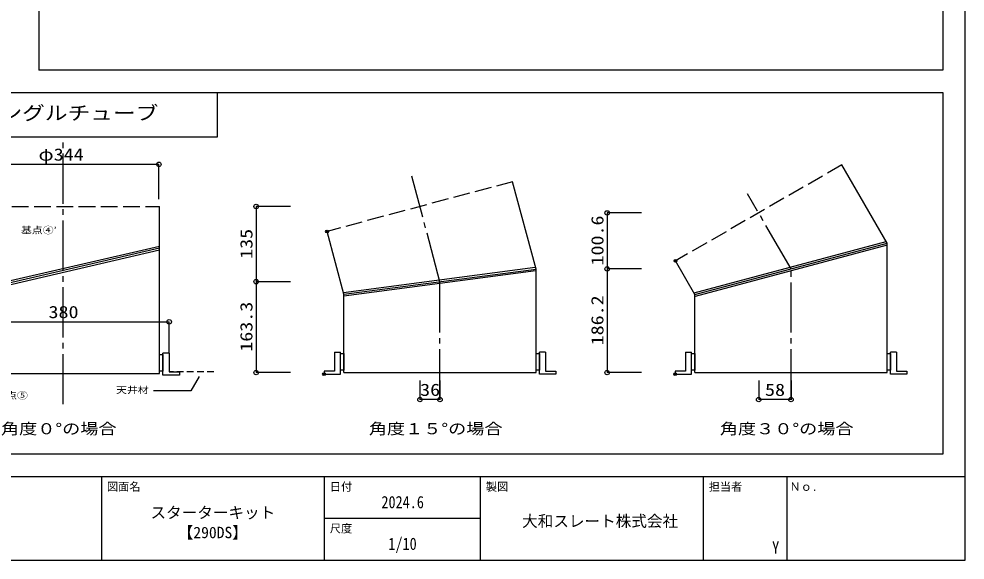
# Model space of a CAD drawing. Units: millimetres at full size, sheet at 1:10, with parts at other scales. Extents: x -2254 to 1746, y -1417 to 1383.
# Drawn here: x 48 to 1746, y -1417 to -445 of the extents above; entities that cross this region are included whole.
import ezdxf
from ezdxf.enums import TextEntityAlignment as Align

# ---------------------------------------------------------------- set-up
doc = ezdxf.new("R2010")
doc.units = ezdxf.units.MM
doc.header["$LTSCALE"] = 10
doc.header["$PDMODE"] = 32
doc.header["$PDSIZE"] = 5
for name, pattern in [('CHAIN2', [12, 9, -1, 1, -1]), ('DASHED1', [1.8, 1.2, -0.6]), ('DASHED3', [4, 3, -1])]:
    doc.linetypes.add(name, pattern=pattern)
for name, color, linetype in [('8-0', 7, 'Continuous'), ('F-7', 7, 'Continuous'), ('F-8', 7, 'Continuous')]:
    doc.layers.add(name, color=color, linetype=linetype)
doc.styles.add('ＭＳ ゴシック', font='')
doc.styles.get('ＭＳ ゴシック').set_extended_font_data('MS Gothic')

msp = doc.modelspace()

# ---------------------------------------------------------------- linework, layer by layer
at = {"layer": '8-0'}
for p, q in [((-2253.7, -1266.93), (1746.3, -1266.93)), ((196.26, -1266.93), (196.26, -1416.93)), ((596.26, -1266.93), (596.26, -1416.93)), ((876.26, -1266.93), (876.26, -1416.93)), ((1276.26, -1266.93), (1276.26, -1416.93)), ((1426.26, -1266.93), (1426.26, -1416.93)), ((596.26, -1341.93), (876.26, -1341.93))]:
    msp.add_line(p, q, dxfattribs=at)
msp.add_lwpolyline([(-2253.7, -1416.93), (1746.3, -1416.93), (1746.3, 1383.07), (-2253.7, 1383.07)], close=True, dxfattribs=at)
at = {"layer": 'F-7', "linetype": 'CHAIN2'}
for p, q in [((127.81, -1136.93), (127.81, -665.93)), ((803.9, -916.92), (753.17, -727.64)), ((1433.9, -894.01), (1355.9, -758.93)), ((1433.9, -1128.21), (1433.9, -894.01)), ((803.9, -1128.21), (803.9, -916.92))]:
    msp.add_line(p, q, dxfattribs=at)
at = {"layer": 'F-7', "linetype": 'DASHED3'}
for p, q in [((1525.09, -707.16), (1226.5, -879.59)), ((934.25, -737.34), (601.21, -826.62)), ((-44.59, -781.93), (300.21, -781.93))]:
    msp.add_line(p, q, dxfattribs=at)
at = {"layer": 'F-7'}
for p, q in [((1606.3, -847.8), (1525.09, -707.16)), ((976.3, -894.21), (934.25, -737.34)), ((601.58, -826.52), (601.21, -826.62)), ((631.5, -939.62), (601.21, -826.62)), ((1259.88, -937.16), (1604.56, -844.78)), ((1261.5, -940.21), (1606.3, -847.8)), ((300.21, -853.47), (-44.88, -933.49)), ((300.21, -856.93), (-44.59, -936.89)), ((300.21, -860.41), (-44.31, -940.3)), ((1606.3, -851.31), (1261.91, -943.61)), ((1226.83, -879.4), (1226.5, -879.59)), ((1261.5, -940.21), (1226.5, -879.59)), ((630.62, -936.34), (974.97, -890.99)), ((631.5, -939.62), (976.3, -894.21)), ((975.85, -897.69), (631.5, -943.04)), ((631.5, -1080.21), (631.5, -939.62)), ((1261.5, -1080.21), (1261.5, -940.21)), ((306.69, -1084.82), (306.69, -1045.33)), ((317.82, -1045.33), (306.69, -1045.33)), ((317.82, -1045.33), (317.82, -1079.13)), ((614.39, -1043.61), (614.39, -1077.42)), ((614.39, -1043.61), (625.52, -1043.61)), ((625.52, -1083.11), (625.52, -1043.61)), ((982.29, -1083.11), (982.29, -1043.61)), ((993.42, -1043.61), (982.29, -1043.61)), ((993.42, -1043.61), (993.42, -1077.42)), ((1244.39, -1043.61), (1244.39, -1077.42)), ((1244.39, -1043.61), (1255.52, -1043.61)), ((1255.52, -1083.11), (1255.52, -1043.61)), ((1612.29, -1083.11), (1612.29, -1043.61)), ((1623.42, -1043.61), (1612.29, -1043.61)), ((1623.42, -1043.61), (1623.42, -1077.42)), ((306.69, -1077.6), (300.21, -1077.6)), ((336.41, -1084.82), (306.69, -1084.82)), ((317.82, -1079.13), (336.41, -1079.13)), ((336.41, -1079.13), (336.41, -1084.82)), ((595.8, -1077.42), (595.8, -1083.11)), ((614.39, -1077.42), (595.8, -1077.42)), ((595.8, -1083.11), (625.52, -1083.11)), ((1012.01, -1083.11), (982.29, -1083.11)), ((993.42, -1077.42), (1012.01, -1077.42)), ((1012.01, -1077.42), (1012.01, -1083.11)), ((1225.8, -1077.42), (1225.8, -1083.11)), ((1244.39, -1077.42), (1225.8, -1077.42)), ((1225.8, -1083.11), (1255.52, -1083.11)), ((1642.01, -1083.11), (1612.29, -1083.11)), ((1623.42, -1077.42), (1642.01, -1077.42)), ((1642.01, -1077.42), (1642.01, -1083.11))]:
    msp.add_line(p, q, dxfattribs=at)
at = {"layer": 'F-7', "linetype": 'DASHED1'}
msp.add_line((397.82, -1079.13), (317.82, -1079.13), dxfattribs=at)
at = {"layer": 'F-7'}
for points in [[(-44.59, -1081.93), (300.21, -1081.93), (300.21, -781.93)], [(1261.5, -1080.21), (1606.3, -1080.21), (1606.3, -847.8)], [(631.5, -1080.21), (976.3, -1080.21), (976.3, -894.21)], [(300.21, -1047.48), (306.69, -1047.48), (306.69, -1077.6)]]:
    msp.add_lwpolyline(points, dxfattribs=at)
for points in [[(625.52, -1045.77), (631.5, -1045.77), (631.5, -1075.89), (625.52, -1075.89)], [(976.3, -1045.77), (982.29, -1045.77), (982.29, -1075.89), (976.3, -1075.89)], [(1255.52, -1045.77), (1261.5, -1045.77), (1261.5, -1075.89), (1255.52, -1075.89)], [(1606.3, -1045.77), (1612.29, -1045.77), (1612.29, -1075.89), (1606.3, -1075.89)]]:
    msp.add_lwpolyline(points, close=True, dxfattribs=at)
for p in [(601.21, -826.62), (1226.5, -879.59), (595.8, -1083.11), (1225.8, -1083.11)]:
    msp.add_point(p, dxfattribs=at)
at = {"layer": 'F-8'}
for p, q in [((83.85, 1343.07), (83.85, -536.93)), ((1706.3, -536.93), (83.85, -536.93)), ((-44.61, -706.17), (299.39, -706.17)), ((299.39, -768.89), (299.39, -705.99)), ((535.45, -781.91), (473.77, -781.91)), ((473.95, -781.91), (473.95, -916.91)), ((1165.45, -793.41), (1103.77, -793.41)), ((1103.95, -793.41), (1103.95, -894.01)), ((1165.39, -894.01), (1103.7, -894.01)), ((1165.39, -894.01), (1103.77, -894.01)), ((1103.88, -894.01), (1103.88, -1080.21)), ((535.39, -916.91), (473.7, -916.91)), ((535.39, -916.91), (473.77, -916.91)), ((473.88, -916.91), (473.88, -1080.21)), ((-62.21, -989), (317.82, -989)), ((317.82, -1045.26), (317.82, -988.82)), ((535.39, -1080.21), (473.7, -1080.21)), ((1165.39, -1080.21), (1103.7, -1080.21)), ((371.95, -1086.93), (356.94, -1112.93)), ((767.9, -1094.36), (767.9, -1128.84)), ((803.9, -1094.36), (803.9, -1128.84)), ((1375.9, -1094.36), (1375.9, -1128.84)), ((1433.9, -1094.36), (1433.9, -1128.84)), ((356.94, -1112.93), (289.96, -1112.93)), ((803.9, -1128.66), (767.9, -1128.66)), ((1433.9, -1128.66), (1375.9, -1128.66))]:
    msp.add_line(p, q, dxfattribs=at)
for points in [[(83.85, 1343.07), (1706.3, 1343.07), (1706.3, -536.93)], [(-245.7, -656.93), (404.3, -656.93), (404.3, -576.93)]]:
    msp.add_lwpolyline(points, dxfattribs=at)
msp.add_lwpolyline([(-245.7, -576.93), (1706.3, -576.93), (1706.3, -1226.93), (-245.7, -1226.93)], close=True, dxfattribs=at)
for centre in [(299.39, -706.17), (473.95, -781.91), (1103.95, -793.41), (1103.88, -894.01), (1103.95, -894.01), (473.88, -916.91), (473.95, -916.91), (317.82, -989), (473.88, -1080.21), (1103.88, -1080.21), (767.9, -1128.66), (803.9, -1128.66), (1375.9, -1128.66), (1433.9, -1128.66)]:
    msp.add_circle(centre, 4, dxfattribs=at)

# ---------------------------------------------------------------- texts
at = {"layer": '8-0', "style": 'ＭＳ ゴシック'}
for s, height, p in [('図面名', 14.66, (206.26, -1296.93)), ('日付', 14.66, (606.26, -1296.93)), ('製図', 14.66, (886.26, -1296.93)), ('担当者', 14.66, (1286.26, -1296.89)), ('Ｎｏ.', 14.66, (1431.26, -1296.93)), ('スターターキット', 20.53, (284.26, -1348.09)), ('大和スレート株式会社', 20.53, (951.26, -1363.39)), ('【290DS】', 20.53, (333.26, -1383.77)), ('尺度', 14.66, (606.26, -1371.93))]:
    msp.add_text(s, height=height, dxfattribs=at).set_placement(p, align=Align.BOTTOM_LEFT)
at = {"layer": '8-0', "style": 'ＭＳ ゴシック', "width": 0.85}
for s, p in [('2024.6', (698.76, -1330.36)), ('1/10', (711.26, -1405.26)), ('Y', (1400.01, -1411.93))]:
    msp.add_text(s, height=21.99, dxfattribs=at).set_placement(p, align=Align.BOTTOM_LEFT)
at = {"layer": 'F-8', "style": 'ＭＳ ゴシック', "width": 1.2}
for s, height, p in [('[5]ボトムアングルチューブ', 24.89, (-210.7, -633.9)), ('φ344', 21.99, (83.27, -706.16)), ('基点④’', 11.94, (51.85, -834.07)), ('380', 21.99, (101.34, -988.99)), ('36', 21.99, (768.26, -1128.65)), ('58', 21.99, (1387.26, -1128.65)), ('基点⑤', 11.94, (5.61, -1130.89)), ('天井材', 11.94, (222.47, -1121.07)), ('角度０°の場合', 19.9, (16.02, -1196.93)), ('角度１５°の場合', 19.9, (676.15, -1196.93)), ('角度３０°の場合', 19.9, (1306.15, -1196.93))]:
    msp.add_text(s, height=height, dxfattribs=at).set_placement(p, align=Align.BOTTOM_LEFT)
for s, p in [('100.6', (1103.94, -887.83)), ('135', (473.94, -875.88)), ('186.2', (1103.88, -1031.23)), ('163.3', (473.88, -1042.68))]:
    msp.add_text(s, height=21.99, rotation=90, dxfattribs=at).set_placement(p, align=Align.BOTTOM_LEFT)

doc.saveas('drawing.dxf')
